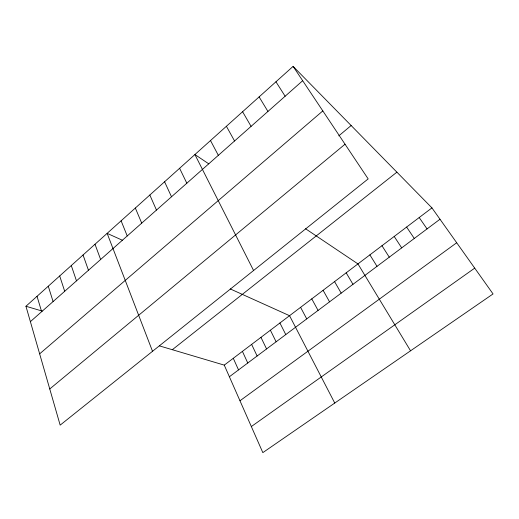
<?xml version="1.0" encoding="UTF-8"?>
<svg xmlns="http://www.w3.org/2000/svg" width="519" height="519" viewBox="0 0 519 519"><rect width="100%" height="100%" fill="white"/><g stroke="black" fill="none" stroke-linecap="round" stroke-linejoin="round"><path stroke-width="0.78" d="M293.112 66.374L368.172 178.906L60.165 425.126L25.95 306.255L293.112 66.374L431.938 207.892L493.05 293.942L262.835 452.626L224.26 365.123L159.372 345.862M30.381 321.657L302.674 80.711M39.645 353.848L322.818 110.91M338.803 135.855L351.142 125.533M49.759 388.965L345.038 144.217M172.327 349.709L396.886 172.165M224.26 365.123L431.938 207.892M229.385 376.749L439.989 219.239M239.973 400.765L456.694 242.756M251.339 426.547L474.716 268.128M25.95 306.255L42.273 311.102M122.439 240.265L107.141 233.355L152.521 351.292M230.261 288.934L289.55 315.695L334.755 403.049M208.794 163.855L194.91 154.545L253.583 270.509M305.542 228.743L357.954 263.905L410.555 350.805M419.19 217.545L427.053 228.911M406.617 227.063L414.285 238.461M394.206 236.456L401.693 247.881M381.965 245.727L389.269 257.171M275.946 81.788L285.139 96.229M369.878 254.874L377.008 266.338M259.111 96.904L267.94 111.442M346.186 272.812L352.972 284.321M242.594 111.734L251.086 126.357M334.567 281.609L341.184 293.131M323.097 290.296L329.552 301.831M226.401 126.273L234.556 140.986M311.77 298.866L318.069 310.42M300.592 307.332L306.735 318.9M210.506 140.545L218.337 155.337M279.916 322.987L285.774 334.573M270.386 330.201L276.114 341.8M179.606 168.292L186.827 183.22M260.96 337.337L266.565 348.943M251.631 344.395L257.113 356.008M164.581 181.78L171.51 196.772M242.412 351.382L247.771 362.995M233.284 358.292L238.526 369.911M149.829 195.027L156.472 210.078M135.342 208.035L141.713 223.138M121.115 220.809L127.22 235.963M95.003 244.254L100.634 259.494M83.053 254.985L88.464 270.256M71.285 265.553L76.488 280.857M59.691 275.959L64.7 291.289M48.273 286.216L53.087 301.565M37.031 296.31L41.65 311.685"/></g></svg>
